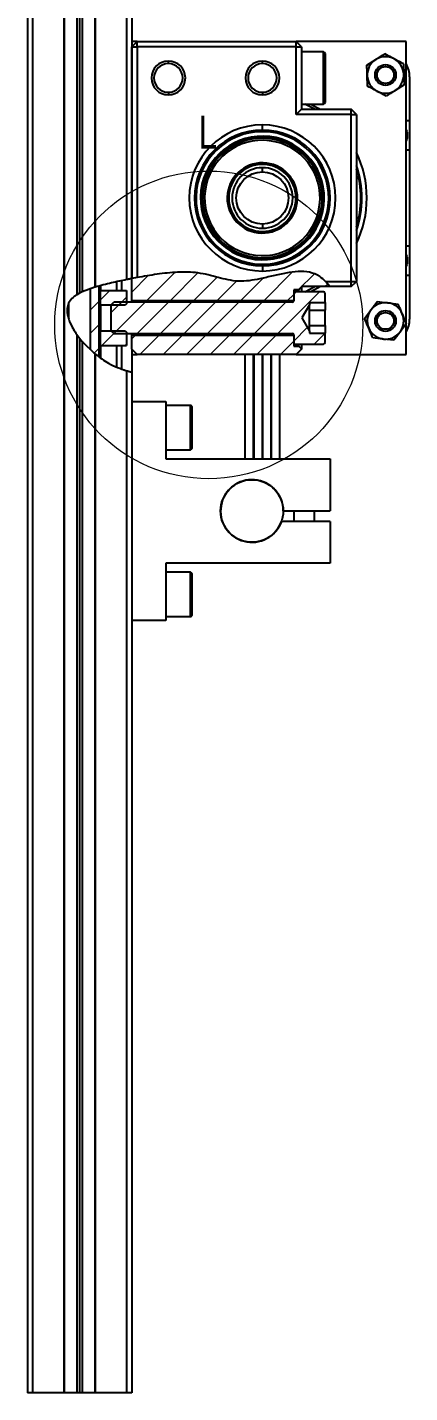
# Model space of a CAD drawing. Header units: millimetres. Extents: x -190 to 12889, y -227 to 3957.
# Drawn here: x 3837.6 to 3910.8, y 1781.6 to 2043.3 of the extents above; entities that cross this region are included whole.
import ezdxf

# ---------------------------------------------------------------- set-up
doc = ezdxf.new("R2010")
doc.units = ezdxf.units.MM
doc.header["$LTSCALE"] = 0.7
doc.layers.get('0').update_dxf_attribs({"color": 255})
doc.styles.add('SLDTEXTSTYLE0', font='TXT', dxfattribs={"width": 0.75})
pattern_1 = [(45, (1644.21, 1404.6198), (-2.245064, 2.245064), [])]

msp = doc.modelspace()

# ---------------------------------------------------------------- hatches: boundary and pattern name
at = {"linetype": 'Continuous', "lineweight": 18}
h = msp.add_hatch(dxfattribs=at)
h.set_pattern_fill('ANSI31', style=0)
h.set_pattern_definition(pattern_1)
edge = h.paths.add_edge_path(flags=0)
edge.add_line((3857.5501, 1990.8755), (3888.5501, 1990.8755))
edge.add_line((3888.5501, 1990.8755), (3888.5501, 1992.9755))
edge.add_line((3888.5501, 1992.9755), (3889.5501, 1992.9755))
edge.add_line((3889.5501, 1992.9755), (3890.0501, 1993.4755))
edge.add_line((3890.0501, 1993.4755), (3890.0501, 1993.5755))
edge.add_line((3890.0501, 1993.5755), (3895.4746, 1993.5755))
edge.add_spline(control_points=[(3895.4746, 1993.5755), (3894.7901, 1994.529), (3890.3044, 1998.8308), (3880.3622, 1992.8315), (3869.4769, 1997.2084), (3862.425, 1996.0267), (3857.8818, 1995.1785), (3857.5501, 1995.1155)], knot_values=[0.47741477, 0.47741477, 0.47741477, 0.47741477, 0.50474141, 0.62938669, 0.67540203, 0.7798837, 0.78814443, 0.78814443, 0.78814443, 0.78814443], weights=[1, 1, 1, 1, 1, 1, 1, 1], degree=3, periodic=0)
edge.add_line((3857.5501, 1995.1155), (3857.5501, 1990.8755))
h = msp.add_hatch(dxfattribs=at)
h.set_pattern_fill('ANSI31', style=0)
h.set_pattern_definition(pattern_1)
edge = h.paths.add_edge_path(flags=0)
edge.add_spline(control_points=[(3895.4746, 1993.5755), (3895.2273, 1993.92), (3894.9536, 1994.2563), (3894.6455, 1994.5755)], knot_values=[0, 0, 0, 0, 0.00163933, 0.00163933, 0.00163933, 0.00163933], weights=[1, 1, 1, 1], degree=3, periodic=0)
edge.add_spline(control_points=[(3894.6455, 1994.5755), (3894.1646, 1995.0735), (3889.7847, 1998.5172), (3880.3622, 1992.8315), (3869.4769, 1997.2084), (3862.7919, 1996.0882), (3858.5501, 1995.3027)], knot_values=[0.4877637, 0.4877637, 0.4877637, 0.4877637, 0.50474141, 0.62938669, 0.67540203, 0.7798837, 0.7798837, 0.7798837, 0.7798837], weights=[1, 1, 1, 1, 1, 1, 1], degree=3, periodic=0)
edge.add_spline(control_points=[(3858.5501, 1995.3027), (3858.2167, 1995.241), (3857.8833, 1995.1787), (3857.5501, 1995.1155)], knot_values=[0, 0, 0, 0, 0.00142656, 0.00142656, 0.00142656, 0.00142656], weights=[1, 1, 1, 1], degree=3, periodic=0)
edge.add_spline(control_points=[(3857.5501, 1995.1155), (3857.8818, 1995.1785), (3862.425, 1996.0267), (3869.4769, 1997.2084), (3880.3622, 1992.8315), (3890.3044, 1998.8308), (3894.7901, 1994.529), (3895.4746, 1993.5755)], knot_values=[0.21185557, 0.21185557, 0.21185557, 0.21185557, 0.2201163, 0.32459797, 0.37061331, 0.49525859, 0.52258523, 0.52258523, 0.52258523, 0.52258523], weights=[1, 1, 1, 1, 1, 1, 1, 1], degree=3, periodic=0)
h = msp.add_hatch(dxfattribs=at)
h.set_pattern_fill('ANSI31', style=0)
h.set_pattern_definition(pattern_1)
edge = h.paths.add_edge_path(flags=0)
edge.add_spline(control_points=[(3849.6501, 1993.1835), (3850.1784, 1993.3628), (3850.719, 1993.5246), (3851.2501, 1993.6739)], knot_values=[0.14916351, 0.14916351, 0.14916351, 0.14916351, 0.16108766, 0.16108766, 0.16108766, 0.16108766], weights=[1, 1, 1, 1], degree=3, periodic=0)
edge.add_spline(control_points=[(3851.2501, 1993.6739), (3851.3501, 1993.702), (3851.4501, 1993.7298), (3851.5501, 1993.7573)], knot_values=[0, 0, 0, 0, 0.00060577, 0.00060577, 0.00060577, 0.00060577], weights=[1, 1, 1, 1], degree=3, periodic=0)
edge.add_spline(control_points=[(3851.5501, 1993.7573), (3852.5668, 1994.0368), (3853.5875, 1994.2883), (3854.6107, 1994.5158)], knot_values=[0, 0, 0, 0, 0.00439439, 0.00439439, 0.00439439, 0.00439439], weights=[1, 1, 1, 1], degree=3, periodic=0)
edge.add_spline(control_points=[(3854.6107, 1994.5158), (3854.926, 1994.5859), (3855.2387, 1994.6532), (3855.5501, 1994.7184)], knot_values=[0.18749753, 0.18749753, 0.18749753, 0.18749753, 0.1952307, 0.1952307, 0.1952307, 0.1952307], weights=[1, 1, 1, 1], degree=3, periodic=0)
edge.add_line((3855.5501, 1994.7184), (3855.5501, 1994.7184))
edge.add_spline(control_points=[(3855.5501, 1994.7184), (3856.2195, 1994.8585), (3856.8824, 1994.9887), (3857.5501, 1995.1155)], knot_values=[0.1952307, 0.1952307, 0.1952307, 0.1952307, 0.21185557, 0.21185557, 0.21185557, 0.21185557], weights=[1, 1, 1, 1], degree=3, periodic=0)
edge.add_spline(control_points=[(3857.5501, 1995.1155), (3857.5501, 1995.1155), (3857.5312, 1995.1119), (3857.4952, 1995.105), (3857.4592, 1995.0982), (3857.4051, 1995.0879), (3857.3375, 1995.0749), (3857.2694, 1995.0619), (3857.1858, 1995.0459), (3857.0936, 1995.0281), (3856.9999, 1995.01), (3856.8948, 1994.9895), (3856.7868, 1994.9684), (3856.7095, 1994.9533), (3856.6295, 1994.9375), (3856.5501, 1994.9218)], knot_values=[0, 0, 0, 0, 0.00033135, 0.00033135, 0.00033135, 0.00066255, 0.00066255, 0.00066255, 0.00099624, 0.00099624, 0.00099624, 0.00133557, 0.00133557, 0.00133557, 0.0015768, 0.0015768, 0.0015768, 0.0015768], weights=[1, 1, 1, 1, 1, 1, 1, 1, 1, 1, 1, 1, 1, 1, 1, 1], degree=3, periodic=0)
edge.add_spline(control_points=[(3856.5501, 1994.9218), (3854.9499, 1994.605), (3853.0352, 1994.1812), (3850.8958, 1993.5747), (3850.5501, 1993.4705)], knot_values=[0.79646231, 0.79646231, 0.79646231, 0.79646231, 0.8364224, 0.84412407, 0.84412407, 0.84412407, 0.84412407], weights=[1, 1, 1, 1, 1], degree=3, periodic=0)
edge.add_spline(control_points=[(3850.5501, 1993.4705), (3850.8958, 1993.5747), (3851.9298, 1993.8678), (3852.9113, 1994.1183), (3853.5501, 1994.2711)], knot_values=[0.15587593, 0.15587593, 0.15587593, 0.15587593, 0.1635776, 0.17891192, 0.17891192, 0.17891192, 0.17891192], weights=[1, 1, 1, 1, 1], degree=3, periodic=0)
edge.add_spline(control_points=[(3853.5501, 1994.2711), (3852.5263, 1994.0261), (3851.5047, 1993.7601), (3850.4894, 1993.4522)], knot_values=[0, 0, 0, 0, 0.00440522, 0.00440522, 0.00440522, 0.00440522], weights=[1, 1, 1, 1], degree=3, periodic=0)
edge.add_spline(control_points=[(3850.4894, 1993.4522), (3849.6531, 1993.1985), (3848.8188, 1992.9086), (3848.0697, 1992.5635)], knot_values=[0.84457455, 0.84457455, 0.84457455, 0.84457455, 0.86320766, 0.86320766, 0.86320766, 0.86320766], weights=[1, 1, 1, 1], degree=3, periodic=0)
edge.add_spline(control_points=[(3848.0697, 1992.5635), (3847.8948, 1992.4829), (3847.7213, 1992.3978), (3847.5501, 1992.3072)], knot_values=[0, 0, 0, 0, 0.00065245, 0.00065245, 0.00065245, 0.00065245], weights=[1, 1, 1, 1], degree=3, periodic=0)
edge.add_spline(control_points=[(3847.5501, 1992.3072), (3847.3742, 1992.2141), (3847.2005, 1992.115), (3847.0305, 1992.0082)], knot_values=[0, 0, 0, 0, 0.00067034, 0.00067034, 0.00067034, 0.00067034], weights=[1, 1, 1, 1], degree=3, periodic=0)
edge.add_spline(control_points=[(3847.0305, 1992.0082), (3846.4618, 1991.6513), (3844.351, 1989.8231), (3845.3733, 1986.7168), (3847.0305, 1984.4037)], knot_values=[0.87242657, 0.87242657, 0.87242657, 0.87242657, 0.88886917, 0.94622452, 0.94622452, 0.94622452, 0.94622452], weights=[1, 1, 1, 1, 1], degree=3, periodic=0)
edge.add_spline(control_points=[(3847.0305, 1984.4037), (3847.1983, 1984.1694), (3847.3719, 1983.9405), (3847.5501, 1983.7166)], knot_values=[0, 0, 0, 0, 0.00091215, 0.00091215, 0.00091215, 0.00091215], weights=[1, 1, 1, 1], degree=3, periodic=0)
edge.add_spline(control_points=[(3847.5501, 1983.7166), (3847.7192, 1983.5042), (3847.8926, 1983.2962), (3848.0697, 1983.0926)], knot_values=[0, 0, 0, 0, 0.0008657, 0.0008657, 0.0008657, 0.0008657], weights=[1, 1, 1, 1], degree=3, periodic=0)
edge.add_spline(control_points=[(3848.0697, 1983.0926), (3848.8008, 1982.2517), (3849.6255, 1981.4485), (3850.4894, 1980.7291)], knot_values=[0.95720311, 0.95720311, 0.95720311, 0.95720311, 0.97870958, 0.97870958, 0.97870958, 0.97870958], weights=[1, 1, 1, 1], degree=3, periodic=0)
edge.add_spline(control_points=[(3850.4894, 1980.7291), (3851.4651, 1979.9165), (3852.4895, 1979.2062), (3853.5501, 1978.6453)], knot_values=[0, 0, 0, 0, 0.0048039, 0.0048039, 0.0048039, 0.0048039], weights=[1, 1, 1, 1], degree=3, periodic=0)
edge.add_spline(control_points=[(3853.5501, 1978.6453), (3853.4065, 1978.7212), (3852.4059, 1979.2718), (3851.3869, 1979.9871), (3850.5501, 1980.6787)], knot_values=[0.99650627, 0.99650627, 0.99650627, 0.99650627, 1, 1.02078762, 1.02078762, 1.02078762, 1.02078762], weights=[1, 1, 1, 1, 1], degree=3, periodic=0)
edge.add_spline(control_points=[(3850.5501, 1980.6787), (3851.3869, 1979.9871), (3853.4392, 1978.5464), (3855.4168, 1977.7741), (3856.5501, 1977.4671)], knot_values=[0.97921238, 0.97921238, 0.97921238, 0.97921238, 1, 1.02811681, 1.02811681, 1.02811681, 1.02811681], weights=[1, 1, 1, 1, 1], degree=3, periodic=0)
edge.add_spline(control_points=[(3856.5501, 1977.4671), (3856.6637, 1977.4363), (3856.7793, 1977.4065), (3856.8872, 1977.3797), (3856.9952, 1977.353), (3857.0986, 1977.3286), (3857.188, 1977.3082), (3857.2754, 1977.2882), (3857.3519, 1977.2715), (3857.4103, 1977.259), (3857.4672, 1977.2467), (3857.5086, 1977.2381), (3857.5306, 1977.2336), (3857.5435, 1977.2309), (3857.5501, 1977.2296), (3857.5501, 1977.2296)], knot_values=[0, 0, 0, 0, 0.00035315, 0.00035315, 0.00035315, 0.0007068, 0.0007068, 0.0007068, 0.0010528, 0.0010528, 0.0010528, 0.00138967, 0.00138967, 0.00138967, 0.00158501, 0.00158501, 0.00158501, 0.00158501], weights=[1, 1, 1, 1, 1, 1, 1, 1, 1, 1, 1, 1, 1, 1, 1, 1], degree=3, periodic=0)
edge.add_spline(control_points=[(3857.5501, 1977.2296), (3856.884, 1977.3669), (3856.2187, 1977.5431), (3855.5501, 1977.7752)], knot_values=[0.96360963, 0.96360963, 0.96360963, 0.96360963, 0.98014091, 0.98014091, 0.98014091, 0.98014091], weights=[1, 1, 1, 1], degree=3, periodic=0)
edge.add_spline(control_points=[(3855.5501, 1977.7752), (3855.2379, 1977.8835), (3854.9249, 1978.0041), (3854.6107, 1978.1386)], knot_values=[0.98014091, 0.98014091, 0.98014091, 0.98014091, 0.9878601, 0.9878601, 0.9878601, 0.9878601], weights=[1, 1, 1, 1], degree=3, periodic=0)
edge.add_spline(control_points=[(3854.6107, 1978.1386), (3853.5563, 1978.5899), (3852.53, 1979.1905), (3851.5501, 1979.9026)], knot_values=[0, 0, 0, 0, 0.0046741, 0.0046741, 0.0046741, 0.0046741], weights=[1, 1, 1, 1], degree=3, periodic=0)
edge.add_spline(control_points=[(3851.5501, 1979.9026), (3851.4498, 1979.9755), (3851.3498, 1980.0496), (3851.2501, 1980.125)], knot_values=[0, 0, 0, 0, 0.0006399, 0.0006399, 0.0006399, 0.0006399], weights=[1, 1, 1, 1], degree=3, periodic=0)
edge.add_spline(control_points=[(3851.2501, 1980.125), (3850.7034, 1980.5384), (3850.1658, 1980.989), (3849.6501, 1981.4659)], knot_values=[0.01505014, 0.01505014, 0.01505014, 0.01505014, 0.02837723, 0.02837723, 0.02837723, 0.02837723], weights=[1, 1, 1, 1], degree=3, periodic=0)
edge.add_spline(control_points=[(3849.6501, 1981.4659), (3849.6501, 1981.4659), (3849.6237, 1981.4902), (3849.5755, 1981.5352), (3849.5244, 1981.5829), (3849.4478, 1981.6549), (3849.3566, 1981.7425), (3849.2428, 1981.8517), (3849.1036, 1981.9879), (3848.9562, 1982.1372), (3848.7579, 1982.3378), (3848.5394, 1982.5674), (3848.323, 1982.8069), (3848.0148, 1983.1479), (3847.7016, 1983.5189), (3847.4104, 1983.8944), (3847.0456, 1984.3648), (3846.7043, 1984.8559), (3846.4117, 1985.3394), (3846.143, 1985.7834), (3845.9081, 1986.2353), (3845.7291, 1986.648), (3845.6496, 1986.8312), (3845.5796, 1987.0108), (3845.5274, 1987.1566), (3845.5018, 1987.2279), (3845.4802, 1987.2918), (3845.4664, 1987.3336), (3845.4561, 1987.3649), (3845.4501, 1987.3836), (3845.4501, 1987.3836)], knot_values=[0, 0, 0, 0, 0.00056399, 0.00056399, 0.00056399, 0.0011609, 0.0011609, 0.0011609, 0.00190619, 0.00190619, 0.00190619, 0.00291007, 0.00291007, 0.00291007, 0.00434377, 0.00434377, 0.00434377, 0.00614227, 0.00614227, 0.00614227, 0.00779289, 0.00779289, 0.00779289, 0.00852095, 0.00852095, 0.00852095, 0.00887567, 0.00887567, 0.00887567, 0.00914145, 0.00914145, 0.00914145, 0.00914145], weights=[1, 1, 1, 1, 1, 1, 1, 1, 1, 1, 1, 1, 1, 1, 1, 1, 1, 1, 1, 1, 1, 1, 1, 1, 1, 1, 1, 1, 1, 1, 1], degree=3, periodic=0)
edge.add_spline(control_points=[(3845.4501, 1987.3836), (3845.0974, 1988.478), (3845.0572, 1989.5065), (3845.4501, 1990.3669)], knot_values=[0.07851817, 0.07851817, 0.07851817, 0.07851817, 0.10656723, 0.10656723, 0.10656723, 0.10656723], weights=[1, 1, 1, 1], degree=3, periodic=0)
edge.add_spline(control_points=[(3845.4501, 1990.3669), (3845.4501, 1990.3669), (3845.4519, 1990.3709), (3845.4554, 1990.3785), (3845.4637, 1990.3965), (3845.4818, 1990.4353), (3845.5067, 1990.4839), (3845.5398, 1990.5485), (3845.5852, 1990.6306), (3845.6399, 1990.7167), (3845.7584, 1990.9031), (3845.9249, 1991.112), (3846.1284, 1991.3113), (3846.3118, 1991.491), (3846.53, 1991.6693), (3846.7697, 1991.836), (3846.9867, 1991.987), (3847.226, 1992.132), (3847.4705, 1992.2645), (3847.6953, 1992.3864), (3847.9295, 1992.5005), (3848.1544, 1992.6021), (3848.365, 1992.6972), (3848.5723, 1992.7835), (3848.7587, 1992.8574), (3848.9367, 1992.9279), (3849.0999, 1992.9888), (3849.2336, 1993.0373), (3849.3649, 1993.085), (3849.4711, 1993.122), (3849.5419, 1993.1464), (3849.6128, 1993.1709), (3849.6501, 1993.1835), (3849.6501, 1993.1835)], knot_values=[0, 0, 0, 0, 0.0001499, 0.0001499, 0.0001499, 0.00050857, 0.00050857, 0.00050857, 0.00098453, 0.00098453, 0.00098453, 0.00202497, 0.00202497, 0.00202497, 0.00296134, 0.00296134, 0.00296134, 0.0038087, 0.0038087, 0.0038087, 0.00458757, 0.00458757, 0.00458757, 0.00531676, 0.00531676, 0.00531676, 0.00601307, 0.00601307, 0.00601307, 0.00669763, 0.00669763, 0.00669763, 0.00738296, 0.00738296, 0.00738296, 0.00738296], weights=[1, 1, 1, 1, 1, 1, 1, 1, 1, 1, 1, 1, 1, 1, 1, 1, 1, 1, 1, 1, 1, 1, 1, 1, 1, 1, 1, 1, 1, 1, 1, 1, 1, 1], degree=3, periodic=0)
h = msp.add_hatch(dxfattribs=at)
h.set_pattern_fill('ANSI31', style=0)
h.set_pattern_definition(pattern_1)
edge = h.paths.add_edge_path(flags=0)
edge.add_spline(control_points=[(3849.6501, 1981.4659), (3850.1658, 1980.989), (3850.7034, 1980.5384), (3851.2501, 1980.125)], knot_values=[0.97162277, 0.97162277, 0.97162277, 0.97162277, 0.98494986, 0.98494986, 0.98494986, 0.98494986], weights=[1, 1, 1, 1], degree=3, periodic=0)
edge.add_line((3851.2501, 1980.125), (3851.2501, 1993.6739))
edge.add_spline(control_points=[(3851.2501, 1993.6739), (3850.719, 1993.5246), (3850.1784, 1993.3628), (3849.6501, 1993.1835)], knot_values=[0.83891234, 0.83891234, 0.83891234, 0.83891234, 0.85083649, 0.85083649, 0.85083649, 0.85083649], weights=[1, 1, 1, 1], degree=3, periodic=0)
edge.add_line((3849.6501, 1993.1835), (3849.6501, 1981.4659))
h = msp.add_hatch(dxfattribs=at)
h.set_pattern_fill('ANSI31', style=0)
h.set_pattern_definition(pattern_1)
h.paths.add_polyline_path([(3851.5901, 1990.0355), (3856.3001, 1990.0355), (3856.5501, 1990.2855), (3856.5501, 1992.8255), (3851.5501, 1992.8255), (3851.5501, 1990.0755)], flags=0)
h = msp.add_hatch(dxfattribs=at)
h.set_pattern_fill('ANSI31', style=0)
h.set_pattern_definition(pattern_1)
edge = h.paths.add_edge_path(flags=0)
edge.add_line((3894.5501, 1990.5107), (3894.5501, 1992.2755))
edge.add_arc((3894.2501, 1992.2755), 0.3, 0, 90)
edge.add_line((3894.2501, 1992.5755), (3888.5501, 1992.5755))
edge.add_line((3888.5501, 1992.5755), (3888.5501, 1990.8255))
edge.add_arc((3888.3001, 1990.8255), 0.25, 270, 360, ccw=False)
edge.add_line((3888.3001, 1990.5755), (3854.1046, 1990.5755))
edge.add_line((3854.1046, 1990.5755), (3853.5501, 1990.021))
edge.add_line((3853.5501, 1990.021), (3853.5501, 1985.13))
edge.add_line((3853.5501, 1985.13), (3854.1046, 1984.5755))
edge.add_line((3854.1046, 1984.5755), (3888.3001, 1984.5755))
edge.add_arc((3888.3001, 1984.3255), 0.25, 0, 90, ccw=False)
edge.add_line((3888.5501, 1984.3255), (3888.5501, 1982.5755))
edge.add_line((3888.5501, 1982.5755), (3894.2501, 1982.5755))
edge.add_arc((3894.2501, 1982.8755), 0.3, 270, 360)
edge.add_line((3894.5501, 1982.8755), (3894.5501, 1984.6402))
edge.add_line((3894.5501, 1984.6402), (3891.5501, 1984.6402))
edge.add_line((3891.5501, 1984.6402), (3891.5501, 1985.0335))
edge.add_line((3891.5501, 1985.0335), (3890.0825, 1987.5755))
edge.add_line((3890.0825, 1987.5755), (3891.5501, 1990.1175))
edge.add_line((3891.5501, 1990.1175), (3891.5501, 1990.5107))
edge.add_line((3891.5501, 1990.5107), (3894.5501, 1990.5107))
h = msp.add_hatch(dxfattribs=at)
h.set_pattern_fill('ANSI31', style=0)
h.set_pattern_definition(pattern_1)
edge = h.paths.add_edge_path(flags=0)
edge.add_spline(control_points=[(3845.4501, 1990.3669), (3845.0572, 1989.5065), (3845.0974, 1988.478), (3845.4501, 1987.3836)], knot_values=[0.89343277, 0.89343277, 0.89343277, 0.89343277, 0.92148183, 0.92148183, 0.92148183, 0.92148183], weights=[1, 1, 1, 1], degree=3, periodic=0)
edge.add_line((3845.4501, 1987.3836), (3845.4501, 1990.3669))
h = msp.add_hatch(dxfattribs=at)
h.set_pattern_fill('ANSI31', style=0)
h.set_pattern_definition(pattern_1)
h.paths.add_polyline_path([(3851.5501, 1985.0755), (3851.5501, 1982.3255), (3856.5501, 1982.3255), (3856.5501, 1984.8655), (3856.3001, 1985.1155), (3851.5901, 1985.1155)], flags=0)
h = msp.add_hatch(dxfattribs=at)
h.set_pattern_fill('ANSI31', style=0)
h.set_pattern_definition(pattern_1)
h.paths.add_polyline_path([(3890.0501, 1981.5755), (3890.0501, 1981.6755), (3889.5501, 1982.1755), (3888.5501, 1982.1755), (3888.5501, 1984.2755), (3857.5501, 1984.2755), (3857.5501, 1981.5755), (3858.5501, 1980.5755), (3889.0501, 1980.5755)], flags=0)

# ---------------------------------------------------------------- linework, layer by layer
at = {"color": 7, "linetype": 'Continuous', "lineweight": 25}
for p, q in [((3837.5501, 2181.5755), (3837.5501, 1781.5755)), ((3838.5501, 2181.5755), (3838.5501, 1781.5755)), ((3844.5501, 2074.1903), (3844.5501, 1781.5755)), ((3844.6107, 2074.1276), (3844.6107, 1781.5755)), ((3847.0305, 2072.074), (3847.0305, 1992.0082)), ((3847.5501, 2071.7265), (3847.5501, 1992.3072)), ((3848.0697, 2071.4061), (3848.0697, 1992.5635)), ((3850.4894, 2070.2275), (3850.4894, 1993.4522)), ((3850.5501, 2070.2039), (3850.5501, 1993.4705)), ((3856.5501, 2069.0858), (3856.5501, 1994.9218)), ((3857.5501, 2069.1159), (3857.5501, 1995.1155)), ((3857.5501, 2039.5755), (3858.5501, 2040.5755)), ((3858.5501, 2040.5755), (3857.5501, 2040.5755)), ((3857.5501, 1995.1155), (3857.5501, 2039.5755)), ((3857.5501, 2039.5755), (3858.5501, 2039.5755)), ((3858.5501, 2039.5755), (3858.5501, 2040.5755)), ((3858.5501, 2040.5755), (3889.0501, 2040.5755)), ((3858.5501, 2039.5755), (3858.5501, 1995.3027)), ((3889.0501, 2039.5755), (3858.5501, 2039.5755)), ((3889.0501, 2039.5755), (3889.0501, 2040.5755)), ((3890.0501, 2039.5755), (3889.0501, 2040.5755)), ((3910.0501, 2040.5755), (3889.0501, 2040.5755)), ((3889.0501, 2026.5755), (3889.0501, 2039.5755)), ((3889.0501, 2039.5755), (3890.0501, 2039.5755)), ((3890.0501, 2039.5755), (3890.0501, 2027.5755)), ((3910.0501, 1986.7269), (3910.0501, 2040.5755)), ((3864.5501, 2036.3255), (3864.5501, 2036.8255)), ((3882.5501, 2036.3255), (3882.5501, 2036.8255)), ((3894.2501, 2038.5755), (3890.0501, 2038.5755)), ((3894.5501, 2038.2755), (3894.5501, 2028.8755)), ((3902.5484, 2036.0366), (3904.2602, 2037.1104)), ((3909.5437, 2036.293), (3909.6177, 2034.2737)), ((3902.6964, 2031.9979), (3902.6224, 2034.0173)), ((3910.7501, 2033.7755), (3910.7501, 2025.4255)), ((3909.6917, 2032.2543), (3907.9799, 2031.1805)), ((3864.5501, 2030.8255), (3864.5501, 2030.3255)), ((3882.5501, 2030.8255), (3882.5501, 2030.3255)), ((3890.0501, 2028.5755), (3894.2501, 2028.5755)), ((3892.6031, 2027.5755), (3890.678, 2028.5755)), ((3889.0501, 2026.5755), (3890.0501, 2027.5755)), ((3899.5501, 2026.5755), (3889.0501, 2026.5755)), ((3890.0501, 2027.5755), (3899.5501, 2027.5755)), ((3899.5501, 2026.5755), (3899.5501, 2027.5755)), ((3900.5501, 2026.5755), (3899.5501, 2027.5755)), ((3899.5501, 1994.5755), (3899.5501, 2026.5755)), ((3899.5501, 2026.5755), (3900.5501, 2026.5755)), ((3900.5501, 2026.5755), (3900.5501, 1994.5755)), ((3882.5501, 2023.5755), (3882.5501, 2024.5755)), ((3882.7979, 2023.273), (3882.8038, 2023.573)), ((3910.0501, 2025.4255), (3910.7501, 2025.4255)), ((3910.7501, 2025.4255), (3910.7501, 2019.7255)), ((3882.7813, 2022.4232), (3882.7794, 2022.3232)), ((3910.2999, 2022.5755), (3909.8857, 2022.5755)), ((3910.7501, 2019.7255), (3910.0501, 2019.7255)), ((3910.7501, 2019.7255), (3910.7501, 2001.4255)), ((3882.5501, 2017.1005), (3882.5501, 2017.2005)), ((3882.5501, 2017.1005), (3882.5501, 2017.0005)), ((3882.5501, 2015.5755), (3882.5501, 2016.3755)), ((3871.1032, 2010.8409), (3870.8032, 2010.8479)), ((3893.997, 2010.31), (3894.2969, 2010.3031)), ((3882.5501, 2005.5755), (3882.5501, 2004.7755)), ((3882.5501, 2004.0505), (3882.5501, 2004.1505)), ((3882.5501, 2004.0505), (3882.5501, 2003.9505)), ((3910.0501, 2001.4255), (3910.7501, 2001.4255)), ((3910.7501, 2001.4255), (3910.7501, 1995.7255)), ((3882.3022, 1997.8779), (3882.2964, 1997.5779)), ((3882.3188, 1998.7277), (3882.3208, 1998.8277)), ((3882.5501, 1997.5755), (3882.5501, 1996.5755)), ((3910.2999, 1998.5755), (3909.8857, 1998.5755)), ((3854.6107, 1994.5026), (3854.6107, 1992.8255)), ((3855.5501, 1994.7057), (3855.5501, 1992.8255)), ((3858.5501, 1995.3027), (3857.5501, 1995.1155)), ((3857.5501, 1990.8755), (3857.5501, 1995.1155)), ((3894.6455, 1994.5755), (3899.5501, 1994.5755)), ((3895.4746, 1993.5755), (3894.6455, 1994.5755)), ((3899.5501, 1993.5755), (3899.5501, 1994.5755)), ((3899.5501, 1994.5755), (3900.5501, 1994.5755)), ((3899.5501, 1993.5755), (3900.5501, 1994.5755)), ((3910.7501, 1995.7255), (3910.0501, 1995.7255)), ((3910.7501, 1995.7255), (3910.7501, 1987.3755)), ((3847.5501, 1992.3072), (3847.0305, 1992.0082)), ((3848.0697, 1992.5635), (3847.5501, 1992.3072)), ((3850.4894, 1993.4522), (3848.0697, 1992.5635)), ((3849.6501, 1981.4659), (3849.6501, 1993.1835)), ((3851.2501, 1993.6739), (3851.2501, 1980.125)), ((3851.5501, 1993.736), (3851.5501, 1992.8255)), ((3851.5501, 1990.0755), (3851.5501, 1992.8255)), ((3851.5501, 1992.8255), (3856.5501, 1992.8255)), ((3856.5501, 1992.8255), (3856.5501, 1990.2855)), ((3889.5501, 1992.9755), (3888.5501, 1992.9755)), ((3888.5501, 1992.9755), (3888.5501, 1990.8755)), ((3888.5501, 1992.5755), (3888.5501, 1990.8255)), ((3894.2501, 1992.5755), (3888.5501, 1992.5755)), ((3890.0501, 1993.4755), (3889.5501, 1992.9755)), ((3889.5501, 1992.5755), (3889.5501, 1992.9755)), ((3890.0501, 1993.5755), (3890.0501, 1993.4755)), ((3895.4746, 1993.5755), (3890.0501, 1993.5755)), ((3890.0501, 1993.4755), (3890.0501, 1992.5755)), ((3890.678, 1992.5755), (3892.6031, 1993.5755)), ((3894.5501, 1990.5107), (3894.5501, 1992.2755)), ((3899.5501, 1993.5755), (3895.4746, 1993.5755)), ((3845.4501, 1990.3669), (3845.4501, 1987.3836)), ((3851.5901, 1990.0355), (3851.5501, 1990.0755)), ((3851.5501, 1990.0755), (3851.5501, 1990.0209)), ((3851.5501, 1990.0209), (3851.5501, 1985.13)), ((3856.3001, 1990.0355), (3851.5901, 1990.0355)), ((3851.5901, 1987.5755), (3851.5901, 1990.0355)), ((3853.5501, 1990.021), (3854.1046, 1990.5755)), ((3853.5501, 1990.021), (3853.5501, 1985.13)), ((3888.3001, 1990.5755), (3854.1046, 1990.5755)), ((3856.5501, 1990.2855), (3856.3001, 1990.0355)), ((3888.5501, 1990.8755), (3857.5501, 1990.8755)), ((3857.5501, 1990.5755), (3857.5501, 1990.8755)), ((3891.5501, 1990.1175), (3890.0825, 1987.5755)), ((3891.5501, 1990.5107), (3894.5501, 1990.5107)), ((3891.5501, 1990.5107), (3891.5501, 1990.1175)), ((3891.5501, 1989.7769), (3891.5501, 1990.1175)), ((3891.5501, 1987.5755), (3891.5501, 1989.7769)), ((3891.5501, 1989.0431), (3894.5501, 1989.0431)), ((3894.5501, 1990.5107), (3894.5501, 1989.0431)), ((3894.5501, 1986.1078), (3894.5501, 1989.0431)), ((3902.1064, 1987.4785), (3903.3146, 1989.0982)), ((3904.5229, 1990.7179), (3906.5297, 1990.4814)), ((3851.5501, 1987.5755), (3851.5901, 1987.5755)), ((3851.5901, 1985.1155), (3851.5901, 1987.5755)), ((3890.0825, 1987.5755), (3891.5501, 1985.0335)), ((3891.5501, 1985.374), (3891.5501, 1987.5755)), ((3910.1338, 1986.5324), (3908.9255, 1984.9127)), ((3910.0501, 1980.5755), (3910.0501, 1986.4203)), ((3847.0305, 1984.4037), (3847.0305, 1781.5755)), ((3847.0305, 1984.4037), (3847.5501, 1983.7166)), ((3851.5501, 1985.13), (3851.5501, 1985.0755)), ((3851.5501, 1985.0755), (3851.5901, 1985.1155)), ((3851.5501, 1982.3255), (3851.5501, 1985.0755)), ((3851.5901, 1985.1155), (3856.3001, 1985.1155)), ((3854.1046, 1984.5755), (3853.5501, 1985.13)), ((3854.1046, 1984.5755), (3888.3001, 1984.5755)), ((3856.3001, 1985.1155), (3856.5501, 1984.8655)), ((3856.5501, 1984.8655), (3856.5501, 1982.3255)), ((3857.5501, 1984.2755), (3857.5501, 1984.5755)), ((3857.5501, 1984.2755), (3888.5501, 1984.2755)), ((3857.5501, 1981.5755), (3857.5501, 1984.2755)), ((3888.5501, 1984.3255), (3888.5501, 1982.5755)), ((3888.5501, 1984.2755), (3888.5501, 1982.1755)), ((3891.5501, 1986.1078), (3894.5501, 1986.1078)), ((3891.5501, 1985.0335), (3891.5501, 1985.374)), ((3891.5501, 1985.0335), (3891.5501, 1984.6402)), ((3891.5501, 1984.6402), (3894.5501, 1984.6402)), ((3894.5501, 1986.1078), (3894.5501, 1984.6402)), ((3894.5501, 1982.8755), (3894.5501, 1984.6402)), ((3847.5501, 1983.7166), (3847.5501, 1781.5755)), ((3847.5501, 1983.7166), (3848.0697, 1983.0926)), ((3848.0697, 1983.0926), (3848.0697, 1781.5755)), ((3848.0697, 1983.0926), (3850.4894, 1980.7291)), ((3851.5501, 1982.3255), (3856.5501, 1982.3255)), ((3851.5501, 1982.3255), (3851.5501, 1980.0069)), ((3854.6107, 1982.3255), (3854.6107, 1978.2673)), ((3855.5501, 1982.3255), (3855.5501, 1977.8797)), ((3857.5501, 1981.5755), (3857.5501, 1977.2296)), ((3858.5501, 1980.5755), (3857.5501, 1981.5755)), ((3888.5501, 1982.5755), (3894.2501, 1982.5755)), ((3888.5501, 1982.1755), (3889.5501, 1982.1755)), ((3890.0501, 1981.5755), (3889.0501, 1980.5755)), ((3889.5501, 1982.1755), (3889.5501, 1982.5755)), ((3889.5501, 1982.1755), (3890.0501, 1981.6755)), ((3890.0501, 1982.5755), (3890.0501, 1981.6755)), ((3890.0501, 1981.6755), (3890.0501, 1981.5755)), ((3907.7173, 1983.293), (3905.7104, 1983.5295)), ((3850.4894, 1980.7291), (3850.4894, 1781.5755)), ((3850.5501, 1980.6787), (3850.5501, 1781.5755)), ((3857.5501, 1980.5755), (3858.5501, 1980.5755)), ((3889.0501, 1980.5755), (3858.5501, 1980.5755)), ((3879.2151, 1980.5755), (3879.2151, 1960.5755)), ((3880.8751, 1960.5755), (3880.8751, 1980.5755)), ((3880.8851, 1980.5755), (3880.8851, 1960.5755)), ((3882.5451, 1960.5755), (3882.5451, 1980.5755)), ((3882.5551, 1980.5755), (3882.5551, 1960.5755)), ((3884.2151, 1960.5755), (3884.2151, 1980.5755)), ((3884.2251, 1980.5755), (3884.2251, 1960.5755)), ((3885.8851, 1960.5755), (3885.8851, 1980.5755)), ((3889.0501, 1980.5755), (3910.0501, 1980.5755)), ((3856.5501, 1977.4671), (3856.5501, 1781.5755)), ((3857.5501, 1977.2296), (3857.5501, 1781.5755)), ((3857.5501, 1971.5755), (3864.0501, 1971.5755)), ((3864.0501, 1971.5755), (3864.0501, 1960.5755)), ((3868.8001, 1970.8255), (3864.0501, 1970.8255)), ((3869.0501, 1970.5755), (3869.0501, 1962.5755)), ((3864.0501, 1962.3255), (3868.8001, 1962.3255)), ((3864.0501, 1960.5755), (3895.5501, 1960.5755)), ((3895.5501, 1960.5755), (3895.5501, 1950.5755)), ((3886.5501, 1950.5755), (3895.5501, 1950.5755)), ((3888.5501, 1950.5755), (3888.5501, 1948.5755)), ((3892.5501, 1948.5755), (3892.5501, 1950.5755)), ((3895.5501, 1948.5755), (3886.2069, 1948.5755)), ((3895.5501, 1948.5755), (3895.5501, 1940.5755)), ((3895.5501, 1940.5755), (3864.0501, 1940.5755)), ((3864.0501, 1940.5755), (3864.0501, 1929.5755)), ((3868.8001, 1938.8255), (3864.0501, 1938.8255)), ((3869.0501, 1938.5755), (3869.0501, 1930.5755)), ((3864.0501, 1929.5755), (3857.5501, 1929.5755)), ((3864.0501, 1930.3255), (3868.8001, 1930.3255)), ((3838.5501, 1781.5755), (3837.5501, 1781.5755)), ((3844.5501, 1781.5755), (3838.5501, 1781.5755)), ((3844.6107, 1781.5755), (3844.5501, 1781.5755)), ((3847.0305, 1781.5755), (3844.6107, 1781.5755)), ((3847.5501, 1781.5755), (3847.0305, 1781.5755)), ((3848.0697, 1781.5755), (3847.5501, 1781.5755)), ((3850.4894, 1781.5755), (3848.0697, 1781.5755)), ((3850.5501, 1781.5755), (3850.4894, 1781.5755)), ((3856.5501, 1781.5755), (3850.5501, 1781.5755)), ((3857.5501, 1781.5755), (3856.5501, 1781.5755))]:
    msp.add_line(p, q, dxfattribs=at)
at = {"color": 8, "linetype": 'Continuous', "lineweight": 25}
for p, q in [((3894.2501, 2028.5755), (3894.2501, 2038.5755)), ((3871.5008, 2010.8317), (3871.1032, 2010.8409)), ((3893.5994, 2010.3192), (3893.997, 2010.31)), ((3868.8001, 1962.3255), (3868.8001, 1970.8255)), ((3868.8001, 1930.3255), (3868.8001, 1938.8255))]:
    msp.add_line(p, q, dxfattribs=at)
at = {"color": 7, "linetype": 'Continuous', "lineweight": 25, "flags": 128}
for points in [[(3891.8271, 2028.5755), (3893.2399, 2027.774), (3893.5529, 2027.5755)], [(3893.5529, 1993.5755), (3893.2399, 1993.3769), (3891.8271, 1992.5755)]]:
    msp.add_lwpolyline(points, dxfattribs=at)
at = {"color": 7, "linetype": 'Continuous', "lineweight": 25}
for centre, radius in [((3906.1201, 2034.1455), 2), ((3906.1201, 2034.1455), 1.61), ((3882.5501, 2010.5755), 5), ((3906.1201, 1987.0055), 2), ((3906.1201, 1987.0055), 1.61), ((3880.5501, 1950.5755), 6)]:
    msp.add_circle(centre, radius, dxfattribs=at)
at = {"color": 7, "linetype": 'Continuous', "lineweight": 18}
msp.add_circle((3872.2878, 1986.2436), 29.4901, dxfattribs=at)
at = {"color": 7, "linetype": 'Continuous', "lineweight": 25}
for centre, radius, start, end in [((3864.5501, 2033.5755), 3.25, 90, 270), ((3864.5501, 2033.5755), 2.75, 90, 270), ((3864.5501, 2033.5755), 3.25, 270, 90), ((3864.5501, 2033.5755), 2.75, 270, 90), ((3882.5501, 2033.5755), 3.25, 90, 270), ((3882.5501, 2033.5755), 2.75, 90, 270), ((3882.5501, 2033.5755), 3.25, 270, 90), ((3882.5501, 2033.5755), 2.75, 270, 90), ((3894.2501, 2038.2755), 0.3, 0, 90), ((3906.1201, 2034.1455), 3.5, 122.099128, 182.099128), ((3906.1201, 2034.1455), 3.5, 62.099128, 122.099128), ((3906.1201, 2034.1455), 3.5, 2.099128, 62.099128), ((3905.7501, 2033.7755), 5, 360, 30.683417), ((3906.1201, 2034.1455), 3.5, 182.099128, 242.099128), ((3906.1201, 2034.1455), 3.5, 302.099128, 2.099128), ((3906.1201, 2034.1455), 3.5, 242.099128, 302.099128), ((3894.2501, 2028.8755), 0.3, 270, 0), ((3882.5501, 2010.5755), 14, 90, 270), ((3882.5501, 2010.5755), 13, 90, 270), ((3882.5501, 2010.5755), 12.7, 88.881711, 268.881711), ((3882.5501, 2010.5755), 12.7, 268.881711, 88.881711), ((3882.5501, 2010.5755), 14, 270, 90), ((3882.5501, 2010.5755), 13, 270, 90), ((3882.5501, 2010.5755), 11.85, 88.881711, 268.881711), ((3882.5501, 2010.5755), 11.75, 88.881711, 268.881711), ((3882.5501, 2010.5755), 11.4736, 358.671608, 178.671608), ((3882.5501, 2010.5755), 11.45, 358.671608, 178.671608), ((3882.5501, 2010.5755), 11.0523, 358.671608, 178.671608), ((3882.5501, 2010.5755), 11.85, 268.881711, 88.881711), ((3882.5501, 2010.5755), 11.75, 268.881711, 88.881711), ((3882.5501, 2010.5755), 20, 0, 25.841933), ((3882.5501, 2010.5755), 6.735, 358.671608, 178.671608), ((3882.5501, 2010.5755), 6.625, 90, 270), ((3882.5501, 2010.5755), 6.525, 90, 270), ((3882.5501, 2010.5755), 6.425, 90, 270), ((3882.5501, 2010.5755), 5.8, 90, 270), ((3882.5501, 2010.5755), 6.625, 270, 90), ((3882.5501, 2010.5755), 6.525, 270, 90), ((3882.5501, 2010.5755), 6.425, 270, 90), ((3882.5501, 2010.5755), 5.8, 270, 90), ((3882.5501, 2010.5755), 19.05, 340.888268, 19.111732), ((3882.5501, 2010.5755), 18.85, 342.728222, 17.271778), ((3882.5501, 2010.5755), 11.4736, 178.671608, 358.671608), ((3882.5501, 2010.5755), 11.45, 178.671608, 358.671608), ((3882.5501, 2010.5755), 11.0523, 178.671608, 358.671608), ((3882.5501, 2010.5755), 6.735, 178.671608, 358.671608), ((3882.5501, 2010.5755), 20, 334.158067, 0), ((3894.2501, 1992.2755), 0.3, 0, 90), ((3888.3001, 1990.8255), 0.25, 270, 0), ((3906.1201, 1987.0055), 3.5, 143.278473, 203.278473), ((3906.1201, 1987.0055), 3.5, 83.278473, 143.278473), ((3906.1201, 1987.0055), 3.5, 23.278473, 83.278473), ((3906.1201, 1987.0055), 3.5, 323.278473, 23.278473), ((3905.7501, 1987.3755), 5, 329.316583, 0), ((3888.3001, 1984.3255), 0.25, 0, 90), ((3906.1201, 1987.0055), 3.5, 203.278473, 263.278473), ((3906.1201, 1987.0055), 3.5, 263.278473, 323.278473), ((3894.2501, 1982.8755), 0.3, 270, 0), ((3868.8001, 1970.5755), 0.25, 0, 90), ((3868.8001, 1962.5755), 0.25, 270, 360), ((3880.5501, 1950.5755), 6, 360, 340.528779), ((3868.8001, 1938.5755), 0.25, 0, 90), ((3868.8001, 1930.5755), 0.25, 270, 360)]:
    msp.add_arc(centre, radius, start, end, dxfattribs=at)
for points, knots in [([(3904.2602, 2037.1104), (3904.3008, 2037.1359), (3904.8789, 2037.4985), (3905.4453, 2037.8538), (3905.972, 2038.1842)], [0, 0, 0, 0, 0.07017422, 1, 1, 1, 1]), ([(3907.7579, 2037.2386), (3907.5955, 2037.3246), (3906.991, 2037.6447), (3906.4025, 2037.9563), (3905.972, 2038.1842)], [0, 0, 0, 0, 0.26863361, 1, 1, 1, 1]), ([(3909.5437, 2036.293), (3909.3938, 2036.3724), (3908.8117, 2036.6806), (3908.2069, 2037.0009), (3907.7579, 2037.2386)], [0, 0, 0, 0, 0.25755135, 1, 1, 1, 1]), ([(3902.6224, 2034.0173), (3902.6207, 2034.0651), (3902.5957, 2034.747), (3902.5712, 2035.4153), (3902.5484, 2036.0366)], [0, 0, 0, 0, 0.07017422, 1, 1, 1, 1]), ([(3909.6177, 2034.2737), (3909.6195, 2034.2258), (3909.6445, 2033.5439), (3909.669, 2032.8756), (3909.6917, 2032.2543)], [0, 0, 0, 0, 0.07017422, 1, 1, 1, 1]), ([(3904.4823, 2031.0523), (3904.3199, 2031.1383), (3903.7154, 2031.4583), (3903.1269, 2031.77), (3902.6964, 2031.9979)], [0, 0, 0, 0, 0.26863361, 1, 1, 1, 1]), ([(3906.2681, 2030.1067), (3906.1182, 2030.1861), (3905.5361, 2030.4943), (3904.9313, 2030.8145), (3904.4823, 2031.0523)], [0, 0, 0, 0, 0.25755135, 1, 1, 1, 1]), ([(3907.9799, 2031.1805), (3907.9394, 2031.1551), (3907.3613, 2030.7924), (3906.7948, 2030.4371), (3906.2681, 2030.1067)], [0, 0, 0, 0, 0.07017422, 1, 1, 1, 1]), ([(3910.0501, 2023.6959), (3910.0616, 2023.6793), (3910.176, 2023.5146), (3910.2569, 2023.1215), (3910.2854, 2022.7593), (3910.2999, 2022.5755)], [0, 0, 0, 0, 0.05214981, 0.51893786, 1, 1, 1, 1]), ([(3910.2999, 2022.5755), (3910.2854, 2022.3916), (3910.2569, 2022.0294), (3910.176, 2021.6363), (3910.0616, 2021.4716), (3910.0501, 2021.455)], [0, 0, 0, 0, 0.48106245, 0.9478508, 1, 1, 1, 1]), ([(3910.0501, 1999.6959), (3910.0616, 1999.6793), (3910.176, 1999.5146), (3910.2569, 1999.1215), (3910.2854, 1998.7593), (3910.2999, 1998.5755)], [0, 0, 0, 0, 0.05214981, 0.51893786, 1, 1, 1, 1]), ([(3910.2999, 1998.5755), (3910.2854, 1998.3916), (3910.2569, 1998.0294), (3910.176, 1997.6363), (3910.0616, 1997.4716), (3910.0501, 1997.455)], [0, 0, 0, 0, 0.48106245, 0.9478508, 1, 1, 1, 1]), ([(3856.5501, 1994.9218), (3855.5805, 1994.7237), (3853.5633, 1994.3115), (3851.5801, 1993.758), (3850.5501, 1993.4705)], [0, 0, 0, 0, 0.48063168, 1, 1, 1, 1]), ([(3857.5501, 1995.1155), (3857.5393, 1995.1134), (3857.5177, 1995.1093), (3857.35, 1995.0774), (3857.1024, 1995.0298), (3856.8204, 1994.9751), (3856.6296, 1994.9375), (3856.5501, 1994.9218)], [0, 0, 0, 0, 0.209886892, 0.419718016, 0.631150912, 0.846124849, 1, 1, 1, 1]), ([(3894.6455, 1994.5755), (3894.2914, 1994.9069), (3893.4238, 1995.7188), (3891.5936, 1996.4489), (3889.3566, 1996.5455), (3887.0154, 1996.2082), (3884.5843, 1995.6453), (3881.5855, 1994.9394), (3878.0013, 1994.3445), (3874.0529, 1995.3254), (3870.2565, 1996.3662), (3866.2909, 1996.4145), (3862.3977, 1996.0031), (3859.8264, 1995.535), (3858.5501, 1995.3027)], [0, 0, 0, 0, 0.03914039, 0.09587895, 0.15483898, 0.21893126, 0.28716496, 0.35694052, 0.4694994, 0.57628224, 0.68263421, 0.78822575, 0.89488265, 1, 1, 1, 1]), ([(3847.0305, 1992.0082), (3846.9435, 1991.9519), (3846.5294, 1991.6837), (3845.8711, 1991.1306), (3845.2936, 1990.1643), (3845.0843, 1988.8519), (3845.4213, 1987.2161), (3846.1672, 1985.6714), (3846.7929, 1984.7526), (3847.0305, 1984.4037)], [0, 0, 0, 0, 0.03565066, 0.16973693, 0.29171191, 0.41402861, 0.61791247, 0.85489969, 1, 1, 1, 1]), ([(3903.3146, 1989.0982), (3903.3433, 1989.1366), (3903.7513, 1989.6835), (3904.1511, 1990.2195), (3904.5229, 1990.7179)], [0, 0, 0, 0, 0.07017422, 1, 1, 1, 1]), ([(3906.5297, 1990.4814), (3906.5773, 1990.4758), (3907.255, 1990.3959), (3907.9191, 1990.3177), (3908.5366, 1990.2449)], [0, 0, 0, 0, 0.07017422, 1, 1, 1, 1]), ([(3909.3352, 1988.3887), (3909.2625, 1988.5574), (3908.9922, 1989.1857), (3908.7291, 1989.7975), (3908.5366, 1990.2449)], [0, 0, 0, 0, 0.26863361, 1, 1, 1, 1]), ([(3902.905, 1985.6223), (3902.8324, 1985.791), (3902.5621, 1986.4193), (3902.2989, 1987.0311), (3902.1064, 1987.4785)], [0, 0, 0, 0, 0.26863361, 1, 1, 1, 1]), ([(3910.1338, 1986.5324), (3910.0667, 1986.6883), (3909.8064, 1987.2933), (3909.536, 1987.9219), (3909.3352, 1988.3887)], [0, 0, 0, 0, 0.25755135, 1, 1, 1, 1]), ([(3903.7036, 1983.766), (3903.6365, 1983.9219), (3903.3762, 1984.5269), (3903.1058, 1985.1555), (3902.905, 1985.6223)], [0, 0, 0, 0, 0.25755135, 1, 1, 1, 1]), ([(3908.9255, 1984.9127), (3908.8969, 1984.8743), (3908.4889, 1984.3274), (3908.089, 1983.7914), (3907.7173, 1983.293)], [0, 0, 0, 0, 0.07017422, 1, 1, 1, 1]), ([(3905.7104, 1983.5295), (3905.6629, 1983.5351), (3904.9852, 1983.615), (3904.3211, 1983.6932), (3903.7036, 1983.766)], [0, 0, 0, 0, 0.07017422, 1, 1, 1, 1]), ([(3850.5501, 1980.6787), (3851.381, 1980.0344), (3853.1965, 1978.6266), (3855.3709, 1977.8748), (3856.5501, 1977.4671)], [0, 0, 0, 0, 0.457713717, 1, 1, 1, 1]), ([(3856.5501, 1977.4671), (3856.6644, 1977.437), (3856.8932, 1977.3766), (3857.1987, 1977.3051), (3857.4244, 1977.2556), (3857.5357, 1977.2325), (3857.5462, 1977.2304), (3857.5501, 1977.2296)], [0, 0, 0, 0, 0.222589905, 0.44536447, 0.663344083, 0.875670715, 1, 1, 1, 1])]:
    msp.add_open_spline(points, degree=3, knots=knots, dxfattribs=at)

# ---------------------------------------------------------------- texts
at = {"color": 7, "linetype": 'Continuous', "lineweight": 18, "insert": (3870.3306, 2026.3657), "char_height": 6.35, "attachment_point": 1, "style": 'SLDTEXTSTYLE0'}
msp.add_mtext('L', dxfattribs=at)

doc.saveas('drawing.dxf')
